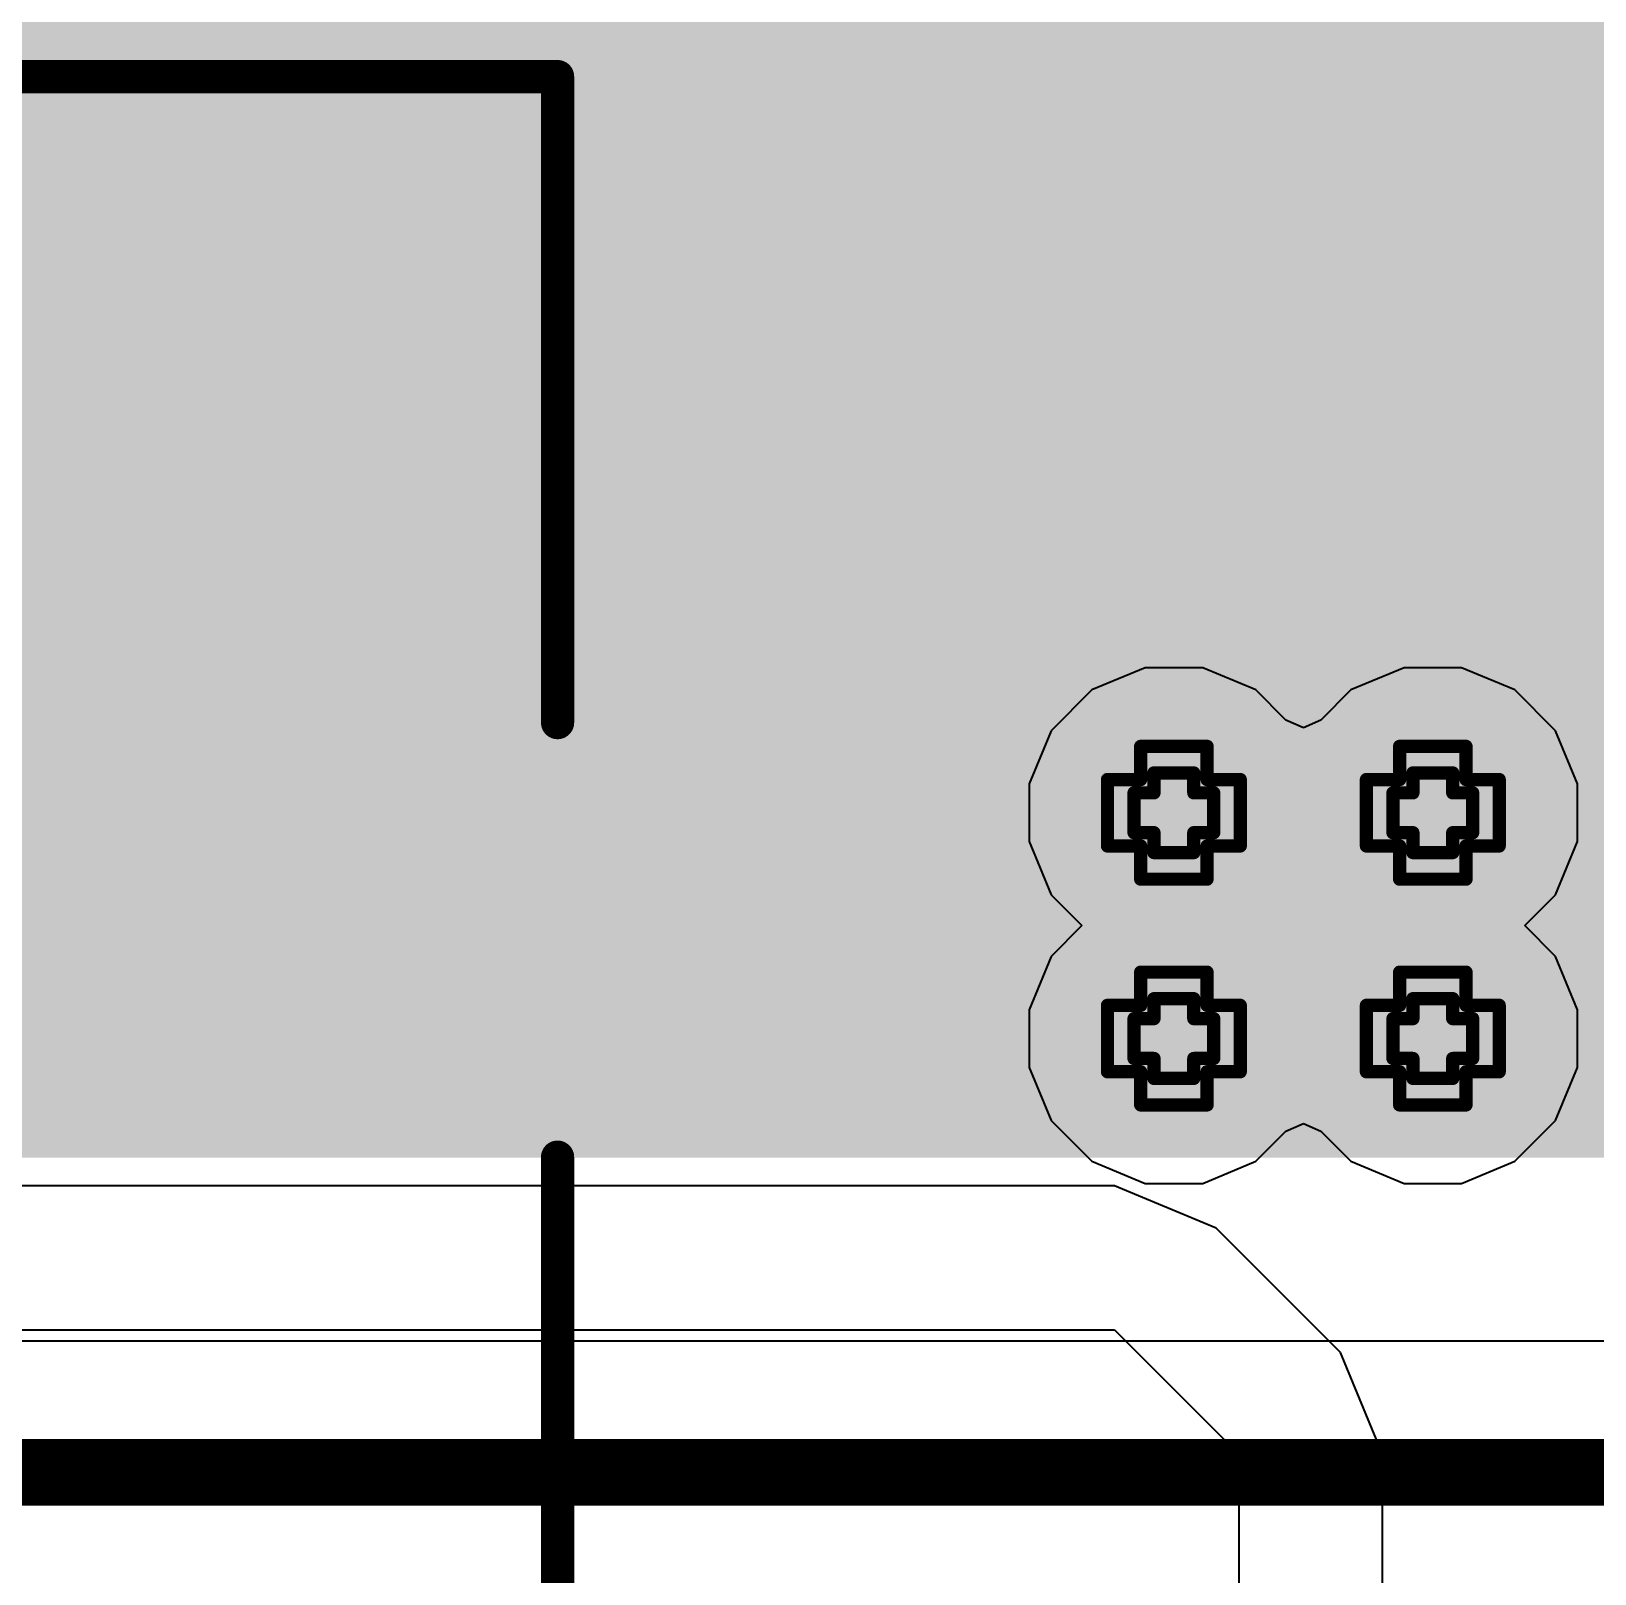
# Model space of a CAD drawing. Header units: inches. Extents: x -4 to 5258, y -4 to 5281.
# Drawn here: x 78.42 to 84.4, y 29.55 to 35.45 of the extents above; entities that cross this region are included whole.
import ezdxf

# ---------------------------------------------------------------- set-up
doc = ezdxf.new("R2010")
doc.units = ezdxf.units.IN
for name, color, linetype in [('Bottom Layer', 5, 'Continuous'), ('Bottom Solder', 6, 'Continuous'), ('Drill Drawing', 1, 'Continuous'), ('Layer 1', 16, 'Continuous'), ('Layer 2', 76, 'Continuous'), ('Top Layer', 1, 'Continuous'), ('Top Overlay', 2, 'Continuous'), ('Top Paste', 8, 'Continuous'), ('Top Solder', 216, 'Continuous'), ('Via Holes', 16, 'Continuous')]:
    doc.layers.add(name, color=color, linetype=linetype)
doc.styles.add('Arial', font='', dxfattribs={"height": 0.2})
doc.styles.get('Arial').set_extended_font_data('Arial')

# ---------------------------------------------------------------- blocks, each defined once
blk = doc.blocks.new('SVZ1VM101E09E00RAXXX_261')
at = {"layer": 'Top Layer'}
blk.add_hatch(color=1, dxfattribs=at).paths.add_polyline_path([(0.92, 0.6), (4.42, 0.6), (4.42, -0.6), (0.92, -0.6)])
at = {"layer": 'Top Paste'}
blk.add_hatch(color=8, dxfattribs=at).paths.add_polyline_path([(0.92, 0.6), (4.42, 0.6), (4.42, -0.6), (0.92, -0.6)])
at = {"layer": 'Top Solder'}
blk.add_hatch(color=216, dxfattribs=at).paths.add_polyline_path([(0.8692, 0.6508), (4.4708, 0.6508), (4.4708, -0.6508), (0.8692, -0.6508)])
at = {"layer": 'Top Overlay'}
for points in [[(-1.905, 3.302, 0.127, 0.127, 0), (3.302, 3.302, 0.127, 0.127, 0)], [(3.302, 0.8311, 0.127, 0.127, 0), (3.302, 3.302, 0.127, 0.127, 0)], [(3.302, -3.302, 0.127, 0.127, 0), (3.302, -0.8311, 0.127, 0.127, 0)]]:
    blk.add_lwpolyline(points, format="xyseb", dxfattribs=at)
for points in [[(3.2702, 3.302, 0.0635, 0.0635, 1), (3.3338, 3.302, 0.0635, 0.0635, 1)], [(3.2702, 3.302, 0.0635, 0.0635, 1), (3.3338, 3.302, 0.0635, 0.0635, 1)], [(3.2702, 0.8311, 0.0635, 0.0635, 1), (3.3338, 0.8311, 0.0635, 0.0635, 1)], [(3.2702, -0.8311, 0.0635, 0.0635, 1), (3.3338, -0.8311, 0.0635, 0.0635, 1)]]:
    blk.add_lwpolyline(points, format="xyseb", close=True, dxfattribs=at)

msp = doc.modelspace()

# ---------------------------------------------------------------- hatches: boundary and pattern name
at = {"layer": 'Bottom Layer'}
h = msp.add_hatch(color=5, dxfattribs=at)
edge = h.paths.add_edge_path()
edge.add_arc((82.7924, 32.4589), 0.3, 0, 360)
h = msp.add_hatch(color=5, dxfattribs=at)
edge = h.paths.add_edge_path()
edge.add_arc((83.783, 32.4589), 0.3, 0, 360)
h = msp.add_hatch(color=5, dxfattribs=at)
edge = h.paths.add_edge_path()
edge.add_arc((82.7924, 31.5953), 0.3, 0, 360)
h = msp.add_hatch(color=5, dxfattribs=at)
edge = h.paths.add_edge_path()
edge.add_arc((83.783, 31.5953), 0.3, 0, 360)
at = {"layer": 'Bottom Solder'}
h = msp.add_hatch(color=6, dxfattribs=at)
edge = h.paths.add_edge_path()
edge.add_arc((82.7924, 32.4589), 0.4016, 0, 360)
h = msp.add_hatch(color=6, dxfattribs=at)
edge = h.paths.add_edge_path()
edge.add_arc((83.783, 32.4589), 0.4016, 0, 360)
h = msp.add_hatch(color=6, dxfattribs=at)
edge = h.paths.add_edge_path()
edge.add_arc((82.7924, 31.5953), 0.4016, 0, 360)
h = msp.add_hatch(color=6, dxfattribs=at)
edge = h.paths.add_edge_path()
edge.add_arc((83.783, 31.5953), 0.4016, 0, 360)
at = {"layer": 'Layer 1'}
h = msp.add_hatch(color=16, dxfattribs=at)
edge = h.paths.add_edge_path()
edge.add_arc((82.7924, 32.4589), 0.3, 0, 360)
h = msp.add_hatch(color=16, dxfattribs=at)
edge = h.paths.add_edge_path()
edge.add_arc((83.783, 32.4589), 0.3, 0, 360)
h = msp.add_hatch(color=16, dxfattribs=at)
edge = h.paths.add_edge_path()
edge.add_arc((82.7924, 31.5953), 0.3, 0, 360)
h = msp.add_hatch(color=16, dxfattribs=at)
edge = h.paths.add_edge_path()
edge.add_arc((83.783, 31.5953), 0.3, 0, 360)
at = {"layer": 'Layer 2'}
h = msp.add_hatch(color=76, dxfattribs=at)
edge = h.paths.add_edge_path()
edge.add_arc((82.7924, 32.4589), 0.3, 0, 360)
h = msp.add_hatch(color=76, dxfattribs=at)
edge = h.paths.add_edge_path()
edge.add_arc((83.783, 32.4589), 0.3, 0, 360)
h = msp.add_hatch(color=76, dxfattribs=at)
edge = h.paths.add_edge_path()
edge.add_arc((82.7924, 31.5953), 0.3, 0, 360)
h = msp.add_hatch(color=76, dxfattribs=at)
edge = h.paths.add_edge_path()
edge.add_arc((83.783, 31.5953), 0.3, 0, 360)
at = {"layer": 'Top Layer'}
msp.add_hatch(color=1, dxfattribs=at).paths.add_polyline_path([(84.4678, 39.9132), (76.8809, 39.9132), (76.8809, 31.1401), (84.4678, 31.1401)])
h = msp.add_hatch(color=1, dxfattribs=at)
edge = h.paths.add_edge_path()
edge.add_arc((82.7924, 32.4589), 0.3, 0, 360)
h = msp.add_hatch(color=1, dxfattribs=at)
edge = h.paths.add_edge_path()
edge.add_arc((83.783, 32.4589), 0.3, 0, 360)
h = msp.add_hatch(color=1, dxfattribs=at)
edge = h.paths.add_edge_path()
edge.add_arc((82.7924, 31.5953), 0.3, 0, 360)
h = msp.add_hatch(color=1, dxfattribs=at)
edge = h.paths.add_edge_path()
edge.add_arc((83.783, 31.5953), 0.3, 0, 360)
at = {"layer": 'Top Solder'}
h = msp.add_hatch(color=216, dxfattribs=at)
edge = h.paths.add_edge_path()
edge.add_arc((82.7924, 32.4589), 0.4016, 0, 360)
h = msp.add_hatch(color=216, dxfattribs=at)
edge = h.paths.add_edge_path()
edge.add_arc((83.783, 32.4589), 0.4016, 0, 360)
h = msp.add_hatch(color=216, dxfattribs=at)
edge = h.paths.add_edge_path()
edge.add_arc((82.7924, 31.5953), 0.4016, 0, 360)
h = msp.add_hatch(color=216, dxfattribs=at)
edge = h.paths.add_edge_path()
edge.add_arc((83.783, 31.5953), 0.4016, 0, 360)
at = {"layer": 'Via Holes'}
h = msp.add_hatch(color=7, dxfattribs=at)
edge = h.paths.add_edge_path()
edge.add_arc((82.7924, 32.4589), 0.15, 0, 360)
h = msp.add_hatch(color=7, dxfattribs=at)
edge = h.paths.add_edge_path()
edge.add_arc((83.783, 32.4589), 0.15, 0, 360)
h = msp.add_hatch(color=7, dxfattribs=at)
edge = h.paths.add_edge_path()
edge.add_arc((82.7924, 31.5953), 0.15, 0, 360)
h = msp.add_hatch(color=7, dxfattribs=at)
edge = h.paths.add_edge_path()
edge.add_arc((83.783, 31.5953), 0.15, 0, 360)

# ---------------------------------------------------------------- linework, layer by layer
at = {"layer": 'Drill Drawing'}
for points in [[(82.6654, 32.5859, 0.0508, 0.0508, 0), (82.6654, 32.7129, 0.0508, 0.0508, 0)], [(82.6654, 32.7129, 0.0508, 0.0508, 0), (82.9194, 32.7129, 0.0508, 0.0508, 0)], [(82.9194, 32.5859, 0.0508, 0.0508, 0), (82.9194, 32.7129, 0.0508, 0.0508, 0)], [(83.656, 32.5859, 0.0508, 0.0508, 0), (83.656, 32.7129, 0.0508, 0.0508, 0)], [(83.656, 32.7129, 0.0508, 0.0508, 0), (83.91, 32.7129, 0.0508, 0.0508, 0)], [(83.91, 32.5859, 0.0508, 0.0508, 0), (83.91, 32.7129, 0.0508, 0.0508, 0)], [(82.5384, 32.3319, 0.0508, 0.0508, 0), (82.5384, 32.5859, 0.0508, 0.0508, 0)], [(82.5384, 32.5859, 0.0508, 0.0508, 0), (82.6654, 32.5859, 0.0508, 0.0508, 0)], [(82.7162, 32.5351, 0.0508, 0.0508, 0), (82.7162, 32.6113, 0.0508, 0.0508, 0)], [(82.7162, 32.6113, 0.0508, 0.0508, 0), (82.8686, 32.6113, 0.0508, 0.0508, 0)], [(82.8686, 32.5351, 0.0508, 0.0508, 0), (82.8686, 32.6113, 0.0508, 0.0508, 0)], [(82.9194, 32.5859, 0.0508, 0.0508, 0), (83.0464, 32.5859, 0.0508, 0.0508, 0)], [(83.0464, 32.3319, 0.0508, 0.0508, 0), (83.0464, 32.5859, 0.0508, 0.0508, 0)], [(83.529, 32.3319, 0.0508, 0.0508, 0), (83.529, 32.5859, 0.0508, 0.0508, 0)], [(83.529, 32.5859, 0.0508, 0.0508, 0), (83.656, 32.5859, 0.0508, 0.0508, 0)], [(83.7068, 32.5351, 0.0508, 0.0508, 0), (83.7068, 32.6113, 0.0508, 0.0508, 0)], [(83.7068, 32.6113, 0.0508, 0.0508, 0), (83.8592, 32.6113, 0.0508, 0.0508, 0)], [(83.8592, 32.5351, 0.0508, 0.0508, 0), (83.8592, 32.6113, 0.0508, 0.0508, 0)], [(83.91, 32.5859, 0.0508, 0.0508, 0), (84.037, 32.5859, 0.0508, 0.0508, 0)], [(84.037, 32.3319, 0.0508, 0.0508, 0), (84.037, 32.5859, 0.0508, 0.0508, 0)], [(82.64, 32.3827, 0.0508, 0.0508, 0), (82.64, 32.5351, 0.0508, 0.0508, 0)], [(82.64, 32.5351, 0.0508, 0.0508, 0), (82.7162, 32.5351, 0.0508, 0.0508, 0)], [(82.8686, 32.5351, 0.0508, 0.0508, 0), (82.9448, 32.5351, 0.0508, 0.0508, 0)], [(82.9448, 32.3827, 0.0508, 0.0508, 0), (82.9448, 32.5351, 0.0508, 0.0508, 0)], [(83.6306, 32.3827, 0.0508, 0.0508, 0), (83.6306, 32.5351, 0.0508, 0.0508, 0)], [(83.6306, 32.5351, 0.0508, 0.0508, 0), (83.7068, 32.5351, 0.0508, 0.0508, 0)], [(83.8592, 32.5351, 0.0508, 0.0508, 0), (83.9354, 32.5351, 0.0508, 0.0508, 0)], [(83.9354, 32.3827, 0.0508, 0.0508, 0), (83.9354, 32.5351, 0.0508, 0.0508, 0)], [(82.64, 32.3827, 0.0508, 0.0508, 0), (82.7162, 32.3827, 0.0508, 0.0508, 0)], [(82.7162, 32.3065, 0.0508, 0.0508, 0), (82.7162, 32.3827, 0.0508, 0.0508, 0)], [(82.8686, 32.3827, 0.0508, 0.0508, 0), (82.9448, 32.3827, 0.0508, 0.0508, 0)], [(82.8686, 32.3065, 0.0508, 0.0508, 0), (82.8686, 32.3827, 0.0508, 0.0508, 0)], [(83.6306, 32.3827, 0.0508, 0.0508, 0), (83.7068, 32.3827, 0.0508, 0.0508, 0)], [(83.7068, 32.3065, 0.0508, 0.0508, 0), (83.7068, 32.3827, 0.0508, 0.0508, 0)], [(83.8592, 32.3827, 0.0508, 0.0508, 0), (83.9354, 32.3827, 0.0508, 0.0508, 0)], [(83.8592, 32.3065, 0.0508, 0.0508, 0), (83.8592, 32.3827, 0.0508, 0.0508, 0)], [(82.5384, 32.3319, 0.0508, 0.0508, 0), (82.6654, 32.3319, 0.0508, 0.0508, 0)], [(82.6654, 32.2049, 0.0508, 0.0508, 0), (82.6654, 32.3319, 0.0508, 0.0508, 0)], [(82.7162, 32.3065, 0.0508, 0.0508, 0), (82.8686, 32.3065, 0.0508, 0.0508, 0)], [(82.9194, 32.3319, 0.0508, 0.0508, 0), (83.0464, 32.3319, 0.0508, 0.0508, 0)], [(82.9194, 32.2049, 0.0508, 0.0508, 0), (82.9194, 32.3319, 0.0508, 0.0508, 0)], [(83.529, 32.3319, 0.0508, 0.0508, 0), (83.656, 32.3319, 0.0508, 0.0508, 0)], [(83.656, 32.2049, 0.0508, 0.0508, 0), (83.656, 32.3319, 0.0508, 0.0508, 0)], [(83.7068, 32.3065, 0.0508, 0.0508, 0), (83.8592, 32.3065, 0.0508, 0.0508, 0)], [(83.91, 32.3319, 0.0508, 0.0508, 0), (84.037, 32.3319, 0.0508, 0.0508, 0)], [(83.91, 32.2049, 0.0508, 0.0508, 0), (83.91, 32.3319, 0.0508, 0.0508, 0)], [(82.6654, 32.2049, 0.0508, 0.0508, 0), (82.9194, 32.2049, 0.0508, 0.0508, 0)], [(83.656, 32.2049, 0.0508, 0.0508, 0), (83.91, 32.2049, 0.0508, 0.0508, 0)], [(82.6654, 31.7223, 0.0508, 0.0508, 0), (82.6654, 31.8493, 0.0508, 0.0508, 0)], [(82.6654, 31.8493, 0.0508, 0.0508, 0), (82.9194, 31.8493, 0.0508, 0.0508, 0)], [(82.9194, 31.7223, 0.0508, 0.0508, 0), (82.9194, 31.8493, 0.0508, 0.0508, 0)], [(83.656, 31.7223, 0.0508, 0.0508, 0), (83.656, 31.8493, 0.0508, 0.0508, 0)], [(83.656, 31.8493, 0.0508, 0.0508, 0), (83.91, 31.8493, 0.0508, 0.0508, 0)], [(83.91, 31.7223, 0.0508, 0.0508, 0), (83.91, 31.8493, 0.0508, 0.0508, 0)], [(82.7162, 31.6715, 0.0508, 0.0508, 0), (82.7162, 31.7477, 0.0508, 0.0508, 0)], [(82.7162, 31.7477, 0.0508, 0.0508, 0), (82.8686, 31.7477, 0.0508, 0.0508, 0)], [(82.8686, 31.6715, 0.0508, 0.0508, 0), (82.8686, 31.7477, 0.0508, 0.0508, 0)], [(83.7068, 31.6715, 0.0508, 0.0508, 0), (83.7068, 31.7477, 0.0508, 0.0508, 0)], [(83.7068, 31.7477, 0.0508, 0.0508, 0), (83.8592, 31.7477, 0.0508, 0.0508, 0)], [(83.8592, 31.6715, 0.0508, 0.0508, 0), (83.8592, 31.7477, 0.0508, 0.0508, 0)], [(82.5384, 31.4683, 0.0508, 0.0508, 0), (82.5384, 31.7223, 0.0508, 0.0508, 0)], [(82.5384, 31.7223, 0.0508, 0.0508, 0), (82.6654, 31.7223, 0.0508, 0.0508, 0)], [(82.9194, 31.7223, 0.0508, 0.0508, 0), (83.0464, 31.7223, 0.0508, 0.0508, 0)], [(83.0464, 31.4683, 0.0508, 0.0508, 0), (83.0464, 31.7223, 0.0508, 0.0508, 0)], [(83.529, 31.4683, 0.0508, 0.0508, 0), (83.529, 31.7223, 0.0508, 0.0508, 0)], [(83.529, 31.7223, 0.0508, 0.0508, 0), (83.656, 31.7223, 0.0508, 0.0508, 0)], [(83.91, 31.7223, 0.0508, 0.0508, 0), (84.037, 31.7223, 0.0508, 0.0508, 0)], [(84.037, 31.4683, 0.0508, 0.0508, 0), (84.037, 31.7223, 0.0508, 0.0508, 0)], [(82.64, 31.5191, 0.0508, 0.0508, 0), (82.64, 31.6715, 0.0508, 0.0508, 0)], [(82.64, 31.6715, 0.0508, 0.0508, 0), (82.7162, 31.6715, 0.0508, 0.0508, 0)], [(82.8686, 31.6715, 0.0508, 0.0508, 0), (82.9448, 31.6715, 0.0508, 0.0508, 0)], [(82.9448, 31.5191, 0.0508, 0.0508, 0), (82.9448, 31.6715, 0.0508, 0.0508, 0)], [(83.6306, 31.5191, 0.0508, 0.0508, 0), (83.6306, 31.6715, 0.0508, 0.0508, 0)], [(83.6306, 31.6715, 0.0508, 0.0508, 0), (83.7068, 31.6715, 0.0508, 0.0508, 0)], [(83.8592, 31.6715, 0.0508, 0.0508, 0), (83.9354, 31.6715, 0.0508, 0.0508, 0)], [(83.9354, 31.5191, 0.0508, 0.0508, 0), (83.9354, 31.6715, 0.0508, 0.0508, 0)], [(82.64, 31.5191, 0.0508, 0.0508, 0), (82.7162, 31.5191, 0.0508, 0.0508, 0)], [(82.7162, 31.4429, 0.0508, 0.0508, 0), (82.7162, 31.5191, 0.0508, 0.0508, 0)], [(82.8686, 31.5191, 0.0508, 0.0508, 0), (82.9448, 31.5191, 0.0508, 0.0508, 0)], [(82.8686, 31.4429, 0.0508, 0.0508, 0), (82.8686, 31.5191, 0.0508, 0.0508, 0)], [(83.6306, 31.5191, 0.0508, 0.0508, 0), (83.7068, 31.5191, 0.0508, 0.0508, 0)], [(83.7068, 31.4429, 0.0508, 0.0508, 0), (83.7068, 31.5191, 0.0508, 0.0508, 0)], [(83.8592, 31.5191, 0.0508, 0.0508, 0), (83.9354, 31.5191, 0.0508, 0.0508, 0)], [(83.8592, 31.4429, 0.0508, 0.0508, 0), (83.8592, 31.5191, 0.0508, 0.0508, 0)], [(82.5384, 31.4683, 0.0508, 0.0508, 0), (82.6654, 31.4683, 0.0508, 0.0508, 0)], [(82.6654, 31.3413, 0.0508, 0.0508, 0), (82.6654, 31.4683, 0.0508, 0.0508, 0)], [(82.7162, 31.4429, 0.0508, 0.0508, 0), (82.8686, 31.4429, 0.0508, 0.0508, 0)], [(82.9194, 31.4683, 0.0508, 0.0508, 0), (83.0464, 31.4683, 0.0508, 0.0508, 0)], [(82.9194, 31.3413, 0.0508, 0.0508, 0), (82.9194, 31.4683, 0.0508, 0.0508, 0)], [(83.529, 31.4683, 0.0508, 0.0508, 0), (83.656, 31.4683, 0.0508, 0.0508, 0)], [(83.656, 31.3413, 0.0508, 0.0508, 0), (83.656, 31.4683, 0.0508, 0.0508, 0)], [(83.7068, 31.4429, 0.0508, 0.0508, 0), (83.8592, 31.4429, 0.0508, 0.0508, 0)], [(83.91, 31.4683, 0.0508, 0.0508, 0), (84.037, 31.4683, 0.0508, 0.0508, 0)], [(83.91, 31.3413, 0.0508, 0.0508, 0), (83.91, 31.4683, 0.0508, 0.0508, 0)], [(82.6654, 31.3413, 0.0508, 0.0508, 0), (82.9194, 31.3413, 0.0508, 0.0508, 0)], [(83.656, 31.3413, 0.0508, 0.0508, 0), (83.91, 31.3413, 0.0508, 0.0508, 0)]]:
    msp.add_lwpolyline(points, format="xyseb", dxfattribs=at)
for points in [[(82.6527, 32.7129, 0.0254, 0.0254, 1), (82.6781, 32.7129, 0.0254, 0.0254, 1)], [(82.6527, 32.7129, 0.0254, 0.0254, 1), (82.6781, 32.7129, 0.0254, 0.0254, 1)], [(82.9067, 32.7129, 0.0254, 0.0254, 1), (82.9321, 32.7129, 0.0254, 0.0254, 1)], [(82.9067, 32.7129, 0.0254, 0.0254, 1), (82.9321, 32.7129, 0.0254, 0.0254, 1)], [(83.6433, 32.7129, 0.0254, 0.0254, 1), (83.6687, 32.7129, 0.0254, 0.0254, 1)], [(83.6433, 32.7129, 0.0254, 0.0254, 1), (83.6687, 32.7129, 0.0254, 0.0254, 1)], [(83.8973, 32.7129, 0.0254, 0.0254, 1), (83.9227, 32.7129, 0.0254, 0.0254, 1)], [(83.8973, 32.7129, 0.0254, 0.0254, 1), (83.9227, 32.7129, 0.0254, 0.0254, 1)], [(82.5257, 32.5859, 0.0254, 0.0254, 1), (82.5511, 32.5859, 0.0254, 0.0254, 1)], [(82.5257, 32.5859, 0.0254, 0.0254, 1), (82.5511, 32.5859, 0.0254, 0.0254, 1)], [(82.6527, 32.5859, 0.0254, 0.0254, 1), (82.6781, 32.5859, 0.0254, 0.0254, 1)], [(82.6527, 32.5859, 0.0254, 0.0254, 1), (82.6781, 32.5859, 0.0254, 0.0254, 1)], [(82.7035, 32.6113, 0.0254, 0.0254, 1), (82.7289, 32.6113, 0.0254, 0.0254, 1)], [(82.7035, 32.6113, 0.0254, 0.0254, 1), (82.7289, 32.6113, 0.0254, 0.0254, 1)], [(82.8559, 32.6113, 0.0254, 0.0254, 1), (82.8813, 32.6113, 0.0254, 0.0254, 1)], [(82.8559, 32.6113, 0.0254, 0.0254, 1), (82.8813, 32.6113, 0.0254, 0.0254, 1)], [(82.9067, 32.5859, 0.0254, 0.0254, 1), (82.9321, 32.5859, 0.0254, 0.0254, 1)], [(82.9067, 32.5859, 0.0254, 0.0254, 1), (82.9321, 32.5859, 0.0254, 0.0254, 1)], [(83.0337, 32.5859, 0.0254, 0.0254, 1), (83.0591, 32.5859, 0.0254, 0.0254, 1)], [(83.0337, 32.5859, 0.0254, 0.0254, 1), (83.0591, 32.5859, 0.0254, 0.0254, 1)], [(83.5163, 32.5859, 0.0254, 0.0254, 1), (83.5417, 32.5859, 0.0254, 0.0254, 1)], [(83.5163, 32.5859, 0.0254, 0.0254, 1), (83.5417, 32.5859, 0.0254, 0.0254, 1)], [(83.6433, 32.5859, 0.0254, 0.0254, 1), (83.6687, 32.5859, 0.0254, 0.0254, 1)], [(83.6433, 32.5859, 0.0254, 0.0254, 1), (83.6687, 32.5859, 0.0254, 0.0254, 1)], [(83.6941, 32.6113, 0.0254, 0.0254, 1), (83.7195, 32.6113, 0.0254, 0.0254, 1)], [(83.6941, 32.6113, 0.0254, 0.0254, 1), (83.7195, 32.6113, 0.0254, 0.0254, 1)], [(83.8465, 32.6113, 0.0254, 0.0254, 1), (83.8719, 32.6113, 0.0254, 0.0254, 1)], [(83.8465, 32.6113, 0.0254, 0.0254, 1), (83.8719, 32.6113, 0.0254, 0.0254, 1)], [(83.8973, 32.5859, 0.0254, 0.0254, 1), (83.9227, 32.5859, 0.0254, 0.0254, 1)], [(83.8973, 32.5859, 0.0254, 0.0254, 1), (83.9227, 32.5859, 0.0254, 0.0254, 1)], [(84.0243, 32.5859, 0.0254, 0.0254, 1), (84.0497, 32.5859, 0.0254, 0.0254, 1)], [(84.0243, 32.5859, 0.0254, 0.0254, 1), (84.0497, 32.5859, 0.0254, 0.0254, 1)], [(82.6273, 32.5351, 0.0254, 0.0254, 1), (82.6527, 32.5351, 0.0254, 0.0254, 1)], [(82.6273, 32.5351, 0.0254, 0.0254, 1), (82.6527, 32.5351, 0.0254, 0.0254, 1)], [(82.7035, 32.5351, 0.0254, 0.0254, 1), (82.7289, 32.5351, 0.0254, 0.0254, 1)], [(82.7035, 32.5351, 0.0254, 0.0254, 1), (82.7289, 32.5351, 0.0254, 0.0254, 1)], [(82.8559, 32.5351, 0.0254, 0.0254, 1), (82.8813, 32.5351, 0.0254, 0.0254, 1)], [(82.8559, 32.5351, 0.0254, 0.0254, 1), (82.8813, 32.5351, 0.0254, 0.0254, 1)], [(82.9321, 32.5351, 0.0254, 0.0254, 1), (82.9575, 32.5351, 0.0254, 0.0254, 1)], [(82.9321, 32.5351, 0.0254, 0.0254, 1), (82.9575, 32.5351, 0.0254, 0.0254, 1)], [(83.6179, 32.5351, 0.0254, 0.0254, 1), (83.6433, 32.5351, 0.0254, 0.0254, 1)], [(83.6179, 32.5351, 0.0254, 0.0254, 1), (83.6433, 32.5351, 0.0254, 0.0254, 1)], [(83.6941, 32.5351, 0.0254, 0.0254, 1), (83.7195, 32.5351, 0.0254, 0.0254, 1)], [(83.6941, 32.5351, 0.0254, 0.0254, 1), (83.7195, 32.5351, 0.0254, 0.0254, 1)], [(83.8465, 32.5351, 0.0254, 0.0254, 1), (83.8719, 32.5351, 0.0254, 0.0254, 1)], [(83.8465, 32.5351, 0.0254, 0.0254, 1), (83.8719, 32.5351, 0.0254, 0.0254, 1)], [(83.9227, 32.5351, 0.0254, 0.0254, 1), (83.9481, 32.5351, 0.0254, 0.0254, 1)], [(83.9227, 32.5351, 0.0254, 0.0254, 1), (83.9481, 32.5351, 0.0254, 0.0254, 1)], [(82.6273, 32.3827, 0.0254, 0.0254, 1), (82.6527, 32.3827, 0.0254, 0.0254, 1)], [(82.6273, 32.3827, 0.0254, 0.0254, 1), (82.6527, 32.3827, 0.0254, 0.0254, 1)], [(82.7035, 32.3827, 0.0254, 0.0254, 1), (82.7289, 32.3827, 0.0254, 0.0254, 1)], [(82.7035, 32.3827, 0.0254, 0.0254, 1), (82.7289, 32.3827, 0.0254, 0.0254, 1)], [(82.8559, 32.3827, 0.0254, 0.0254, 1), (82.8813, 32.3827, 0.0254, 0.0254, 1)], [(82.8559, 32.3827, 0.0254, 0.0254, 1), (82.8813, 32.3827, 0.0254, 0.0254, 1)], [(82.9321, 32.3827, 0.0254, 0.0254, 1), (82.9575, 32.3827, 0.0254, 0.0254, 1)], [(82.9321, 32.3827, 0.0254, 0.0254, 1), (82.9575, 32.3827, 0.0254, 0.0254, 1)], [(83.6179, 32.3827, 0.0254, 0.0254, 1), (83.6433, 32.3827, 0.0254, 0.0254, 1)], [(83.6179, 32.3827, 0.0254, 0.0254, 1), (83.6433, 32.3827, 0.0254, 0.0254, 1)], [(83.6941, 32.3827, 0.0254, 0.0254, 1), (83.7195, 32.3827, 0.0254, 0.0254, 1)], [(83.6941, 32.3827, 0.0254, 0.0254, 1), (83.7195, 32.3827, 0.0254, 0.0254, 1)], [(83.8465, 32.3827, 0.0254, 0.0254, 1), (83.8719, 32.3827, 0.0254, 0.0254, 1)], [(83.8465, 32.3827, 0.0254, 0.0254, 1), (83.8719, 32.3827, 0.0254, 0.0254, 1)], [(83.9227, 32.3827, 0.0254, 0.0254, 1), (83.9481, 32.3827, 0.0254, 0.0254, 1)], [(83.9227, 32.3827, 0.0254, 0.0254, 1), (83.9481, 32.3827, 0.0254, 0.0254, 1)], [(82.5257, 32.3319, 0.0254, 0.0254, 1), (82.5511, 32.3319, 0.0254, 0.0254, 1)], [(82.5257, 32.3319, 0.0254, 0.0254, 1), (82.5511, 32.3319, 0.0254, 0.0254, 1)], [(82.6527, 32.3319, 0.0254, 0.0254, 1), (82.6781, 32.3319, 0.0254, 0.0254, 1)], [(82.6527, 32.3319, 0.0254, 0.0254, 1), (82.6781, 32.3319, 0.0254, 0.0254, 1)], [(82.7035, 32.3065, 0.0254, 0.0254, 1), (82.7289, 32.3065, 0.0254, 0.0254, 1)], [(82.7035, 32.3065, 0.0254, 0.0254, 1), (82.7289, 32.3065, 0.0254, 0.0254, 1)], [(82.8559, 32.3065, 0.0254, 0.0254, 1), (82.8813, 32.3065, 0.0254, 0.0254, 1)], [(82.8559, 32.3065, 0.0254, 0.0254, 1), (82.8813, 32.3065, 0.0254, 0.0254, 1)], [(82.9067, 32.3319, 0.0254, 0.0254, 1), (82.9321, 32.3319, 0.0254, 0.0254, 1)], [(82.9067, 32.3319, 0.0254, 0.0254, 1), (82.9321, 32.3319, 0.0254, 0.0254, 1)], [(83.0337, 32.3319, 0.0254, 0.0254, 1), (83.0591, 32.3319, 0.0254, 0.0254, 1)], [(83.0337, 32.3319, 0.0254, 0.0254, 1), (83.0591, 32.3319, 0.0254, 0.0254, 1)], [(83.5163, 32.3319, 0.0254, 0.0254, 1), (83.5417, 32.3319, 0.0254, 0.0254, 1)], [(83.5163, 32.3319, 0.0254, 0.0254, 1), (83.5417, 32.3319, 0.0254, 0.0254, 1)], [(83.6433, 32.3319, 0.0254, 0.0254, 1), (83.6687, 32.3319, 0.0254, 0.0254, 1)], [(83.6433, 32.3319, 0.0254, 0.0254, 1), (83.6687, 32.3319, 0.0254, 0.0254, 1)], [(83.6941, 32.3065, 0.0254, 0.0254, 1), (83.7195, 32.3065, 0.0254, 0.0254, 1)], [(83.6941, 32.3065, 0.0254, 0.0254, 1), (83.7195, 32.3065, 0.0254, 0.0254, 1)], [(83.8465, 32.3065, 0.0254, 0.0254, 1), (83.8719, 32.3065, 0.0254, 0.0254, 1)], [(83.8465, 32.3065, 0.0254, 0.0254, 1), (83.8719, 32.3065, 0.0254, 0.0254, 1)], [(83.8973, 32.3319, 0.0254, 0.0254, 1), (83.9227, 32.3319, 0.0254, 0.0254, 1)], [(83.8973, 32.3319, 0.0254, 0.0254, 1), (83.9227, 32.3319, 0.0254, 0.0254, 1)], [(84.0243, 32.3319, 0.0254, 0.0254, 1), (84.0497, 32.3319, 0.0254, 0.0254, 1)], [(84.0243, 32.3319, 0.0254, 0.0254, 1), (84.0497, 32.3319, 0.0254, 0.0254, 1)], [(82.6527, 32.2049, 0.0254, 0.0254, 1), (82.6781, 32.2049, 0.0254, 0.0254, 1)], [(82.6527, 32.2049, 0.0254, 0.0254, 1), (82.6781, 32.2049, 0.0254, 0.0254, 1)], [(82.9067, 32.2049, 0.0254, 0.0254, 1), (82.9321, 32.2049, 0.0254, 0.0254, 1)], [(82.9067, 32.2049, 0.0254, 0.0254, 1), (82.9321, 32.2049, 0.0254, 0.0254, 1)], [(83.6433, 32.2049, 0.0254, 0.0254, 1), (83.6687, 32.2049, 0.0254, 0.0254, 1)], [(83.6433, 32.2049, 0.0254, 0.0254, 1), (83.6687, 32.2049, 0.0254, 0.0254, 1)], [(83.8973, 32.2049, 0.0254, 0.0254, 1), (83.9227, 32.2049, 0.0254, 0.0254, 1)], [(83.8973, 32.2049, 0.0254, 0.0254, 1), (83.9227, 32.2049, 0.0254, 0.0254, 1)], [(82.6527, 31.8493, 0.0254, 0.0254, 1), (82.6781, 31.8493, 0.0254, 0.0254, 1)], [(82.6527, 31.8493, 0.0254, 0.0254, 1), (82.6781, 31.8493, 0.0254, 0.0254, 1)], [(82.9067, 31.8493, 0.0254, 0.0254, 1), (82.9321, 31.8493, 0.0254, 0.0254, 1)], [(82.9067, 31.8493, 0.0254, 0.0254, 1), (82.9321, 31.8493, 0.0254, 0.0254, 1)], [(83.6433, 31.8493, 0.0254, 0.0254, 1), (83.6687, 31.8493, 0.0254, 0.0254, 1)], [(83.6433, 31.8493, 0.0254, 0.0254, 1), (83.6687, 31.8493, 0.0254, 0.0254, 1)], [(83.8973, 31.8493, 0.0254, 0.0254, 1), (83.9227, 31.8493, 0.0254, 0.0254, 1)], [(83.8973, 31.8493, 0.0254, 0.0254, 1), (83.9227, 31.8493, 0.0254, 0.0254, 1)], [(82.7035, 31.7477, 0.0254, 0.0254, 1), (82.7289, 31.7477, 0.0254, 0.0254, 1)], [(82.7035, 31.7477, 0.0254, 0.0254, 1), (82.7289, 31.7477, 0.0254, 0.0254, 1)], [(82.8559, 31.7477, 0.0254, 0.0254, 1), (82.8813, 31.7477, 0.0254, 0.0254, 1)], [(82.8559, 31.7477, 0.0254, 0.0254, 1), (82.8813, 31.7477, 0.0254, 0.0254, 1)], [(83.6941, 31.7477, 0.0254, 0.0254, 1), (83.7195, 31.7477, 0.0254, 0.0254, 1)], [(83.6941, 31.7477, 0.0254, 0.0254, 1), (83.7195, 31.7477, 0.0254, 0.0254, 1)], [(83.8465, 31.7477, 0.0254, 0.0254, 1), (83.8719, 31.7477, 0.0254, 0.0254, 1)], [(83.8465, 31.7477, 0.0254, 0.0254, 1), (83.8719, 31.7477, 0.0254, 0.0254, 1)], [(82.5257, 31.7223, 0.0254, 0.0254, 1), (82.5511, 31.7223, 0.0254, 0.0254, 1)], [(82.5257, 31.7223, 0.0254, 0.0254, 1), (82.5511, 31.7223, 0.0254, 0.0254, 1)], [(82.6527, 31.7223, 0.0254, 0.0254, 1), (82.6781, 31.7223, 0.0254, 0.0254, 1)], [(82.6527, 31.7223, 0.0254, 0.0254, 1), (82.6781, 31.7223, 0.0254, 0.0254, 1)], [(82.9067, 31.7223, 0.0254, 0.0254, 1), (82.9321, 31.7223, 0.0254, 0.0254, 1)], [(82.9067, 31.7223, 0.0254, 0.0254, 1), (82.9321, 31.7223, 0.0254, 0.0254, 1)], [(83.0337, 31.7223, 0.0254, 0.0254, 1), (83.0591, 31.7223, 0.0254, 0.0254, 1)], [(83.0337, 31.7223, 0.0254, 0.0254, 1), (83.0591, 31.7223, 0.0254, 0.0254, 1)], [(83.5163, 31.7223, 0.0254, 0.0254, 1), (83.5417, 31.7223, 0.0254, 0.0254, 1)], [(83.5163, 31.7223, 0.0254, 0.0254, 1), (83.5417, 31.7223, 0.0254, 0.0254, 1)], [(83.6433, 31.7223, 0.0254, 0.0254, 1), (83.6687, 31.7223, 0.0254, 0.0254, 1)], [(83.6433, 31.7223, 0.0254, 0.0254, 1), (83.6687, 31.7223, 0.0254, 0.0254, 1)], [(83.8973, 31.7223, 0.0254, 0.0254, 1), (83.9227, 31.7223, 0.0254, 0.0254, 1)], [(83.8973, 31.7223, 0.0254, 0.0254, 1), (83.9227, 31.7223, 0.0254, 0.0254, 1)], [(84.0243, 31.7223, 0.0254, 0.0254, 1), (84.0497, 31.7223, 0.0254, 0.0254, 1)], [(84.0243, 31.7223, 0.0254, 0.0254, 1), (84.0497, 31.7223, 0.0254, 0.0254, 1)], [(82.6273, 31.6715, 0.0254, 0.0254, 1), (82.6527, 31.6715, 0.0254, 0.0254, 1)], [(82.6273, 31.6715, 0.0254, 0.0254, 1), (82.6527, 31.6715, 0.0254, 0.0254, 1)], [(82.7035, 31.6715, 0.0254, 0.0254, 1), (82.7289, 31.6715, 0.0254, 0.0254, 1)], [(82.7035, 31.6715, 0.0254, 0.0254, 1), (82.7289, 31.6715, 0.0254, 0.0254, 1)], [(82.8559, 31.6715, 0.0254, 0.0254, 1), (82.8813, 31.6715, 0.0254, 0.0254, 1)], [(82.8559, 31.6715, 0.0254, 0.0254, 1), (82.8813, 31.6715, 0.0254, 0.0254, 1)], [(82.9321, 31.6715, 0.0254, 0.0254, 1), (82.9575, 31.6715, 0.0254, 0.0254, 1)], [(82.9321, 31.6715, 0.0254, 0.0254, 1), (82.9575, 31.6715, 0.0254, 0.0254, 1)], [(83.6179, 31.6715, 0.0254, 0.0254, 1), (83.6433, 31.6715, 0.0254, 0.0254, 1)], [(83.6179, 31.6715, 0.0254, 0.0254, 1), (83.6433, 31.6715, 0.0254, 0.0254, 1)], [(83.6941, 31.6715, 0.0254, 0.0254, 1), (83.7195, 31.6715, 0.0254, 0.0254, 1)], [(83.6941, 31.6715, 0.0254, 0.0254, 1), (83.7195, 31.6715, 0.0254, 0.0254, 1)], [(83.8465, 31.6715, 0.0254, 0.0254, 1), (83.8719, 31.6715, 0.0254, 0.0254, 1)], [(83.8465, 31.6715, 0.0254, 0.0254, 1), (83.8719, 31.6715, 0.0254, 0.0254, 1)], [(83.9227, 31.6715, 0.0254, 0.0254, 1), (83.9481, 31.6715, 0.0254, 0.0254, 1)], [(83.9227, 31.6715, 0.0254, 0.0254, 1), (83.9481, 31.6715, 0.0254, 0.0254, 1)], [(82.6273, 31.5191, 0.0254, 0.0254, 1), (82.6527, 31.5191, 0.0254, 0.0254, 1)], [(82.6273, 31.5191, 0.0254, 0.0254, 1), (82.6527, 31.5191, 0.0254, 0.0254, 1)], [(82.7035, 31.5191, 0.0254, 0.0254, 1), (82.7289, 31.5191, 0.0254, 0.0254, 1)], [(82.7035, 31.5191, 0.0254, 0.0254, 1), (82.7289, 31.5191, 0.0254, 0.0254, 1)], [(82.8559, 31.5191, 0.0254, 0.0254, 1), (82.8813, 31.5191, 0.0254, 0.0254, 1)], [(82.8559, 31.5191, 0.0254, 0.0254, 1), (82.8813, 31.5191, 0.0254, 0.0254, 1)], [(82.9321, 31.5191, 0.0254, 0.0254, 1), (82.9575, 31.5191, 0.0254, 0.0254, 1)], [(82.9321, 31.5191, 0.0254, 0.0254, 1), (82.9575, 31.5191, 0.0254, 0.0254, 1)], [(83.6179, 31.5191, 0.0254, 0.0254, 1), (83.6433, 31.5191, 0.0254, 0.0254, 1)], [(83.6179, 31.5191, 0.0254, 0.0254, 1), (83.6433, 31.5191, 0.0254, 0.0254, 1)], [(83.6941, 31.5191, 0.0254, 0.0254, 1), (83.7195, 31.5191, 0.0254, 0.0254, 1)], [(83.6941, 31.5191, 0.0254, 0.0254, 1), (83.7195, 31.5191, 0.0254, 0.0254, 1)], [(83.8465, 31.5191, 0.0254, 0.0254, 1), (83.8719, 31.5191, 0.0254, 0.0254, 1)], [(83.8465, 31.5191, 0.0254, 0.0254, 1), (83.8719, 31.5191, 0.0254, 0.0254, 1)], [(83.9227, 31.5191, 0.0254, 0.0254, 1), (83.9481, 31.5191, 0.0254, 0.0254, 1)], [(83.9227, 31.5191, 0.0254, 0.0254, 1), (83.9481, 31.5191, 0.0254, 0.0254, 1)], [(82.5257, 31.4683, 0.0254, 0.0254, 1), (82.5511, 31.4683, 0.0254, 0.0254, 1)], [(82.5257, 31.4683, 0.0254, 0.0254, 1), (82.5511, 31.4683, 0.0254, 0.0254, 1)], [(82.6527, 31.4683, 0.0254, 0.0254, 1), (82.6781, 31.4683, 0.0254, 0.0254, 1)], [(82.6527, 31.4683, 0.0254, 0.0254, 1), (82.6781, 31.4683, 0.0254, 0.0254, 1)], [(82.7035, 31.4429, 0.0254, 0.0254, 1), (82.7289, 31.4429, 0.0254, 0.0254, 1)], [(82.7035, 31.4429, 0.0254, 0.0254, 1), (82.7289, 31.4429, 0.0254, 0.0254, 1)], [(82.8559, 31.4429, 0.0254, 0.0254, 1), (82.8813, 31.4429, 0.0254, 0.0254, 1)], [(82.8559, 31.4429, 0.0254, 0.0254, 1), (82.8813, 31.4429, 0.0254, 0.0254, 1)], [(82.9067, 31.4683, 0.0254, 0.0254, 1), (82.9321, 31.4683, 0.0254, 0.0254, 1)], [(82.9067, 31.4683, 0.0254, 0.0254, 1), (82.9321, 31.4683, 0.0254, 0.0254, 1)], [(83.0337, 31.4683, 0.0254, 0.0254, 1), (83.0591, 31.4683, 0.0254, 0.0254, 1)], [(83.0337, 31.4683, 0.0254, 0.0254, 1), (83.0591, 31.4683, 0.0254, 0.0254, 1)], [(83.5163, 31.4683, 0.0254, 0.0254, 1), (83.5417, 31.4683, 0.0254, 0.0254, 1)], [(83.5163, 31.4683, 0.0254, 0.0254, 1), (83.5417, 31.4683, 0.0254, 0.0254, 1)], [(83.6433, 31.4683, 0.0254, 0.0254, 1), (83.6687, 31.4683, 0.0254, 0.0254, 1)], [(83.6433, 31.4683, 0.0254, 0.0254, 1), (83.6687, 31.4683, 0.0254, 0.0254, 1)], [(83.6941, 31.4429, 0.0254, 0.0254, 1), (83.7195, 31.4429, 0.0254, 0.0254, 1)], [(83.6941, 31.4429, 0.0254, 0.0254, 1), (83.7195, 31.4429, 0.0254, 0.0254, 1)], [(83.8465, 31.4429, 0.0254, 0.0254, 1), (83.8719, 31.4429, 0.0254, 0.0254, 1)], [(83.8465, 31.4429, 0.0254, 0.0254, 1), (83.8719, 31.4429, 0.0254, 0.0254, 1)], [(83.8973, 31.4683, 0.0254, 0.0254, 1), (83.9227, 31.4683, 0.0254, 0.0254, 1)], [(83.8973, 31.4683, 0.0254, 0.0254, 1), (83.9227, 31.4683, 0.0254, 0.0254, 1)], [(84.0243, 31.4683, 0.0254, 0.0254, 1), (84.0497, 31.4683, 0.0254, 0.0254, 1)], [(84.0243, 31.4683, 0.0254, 0.0254, 1), (84.0497, 31.4683, 0.0254, 0.0254, 1)], [(82.6527, 31.3413, 0.0254, 0.0254, 1), (82.6781, 31.3413, 0.0254, 0.0254, 1)], [(82.6527, 31.3413, 0.0254, 0.0254, 1), (82.6781, 31.3413, 0.0254, 0.0254, 1)], [(82.9067, 31.3413, 0.0254, 0.0254, 1), (82.9321, 31.3413, 0.0254, 0.0254, 1)], [(82.9067, 31.3413, 0.0254, 0.0254, 1), (82.9321, 31.3413, 0.0254, 0.0254, 1)], [(83.6433, 31.3413, 0.0254, 0.0254, 1), (83.6687, 31.3413, 0.0254, 0.0254, 1)], [(83.6433, 31.3413, 0.0254, 0.0254, 1), (83.6687, 31.3413, 0.0254, 0.0254, 1)], [(83.8973, 31.3413, 0.0254, 0.0254, 1), (83.9227, 31.3413, 0.0254, 0.0254, 1)], [(83.8973, 31.3413, 0.0254, 0.0254, 1), (83.9227, 31.3413, 0.0254, 0.0254, 1)]]:
    msp.add_lwpolyline(points, format="xyseb", close=True, dxfattribs=at)
at = {"layer": 'Layer 2'}
for p, q in [((82.6822, 33.0129), (82.4786, 32.9286)), ((82.9026, 33.0129), (82.6822, 33.0129)), ((83.1062, 32.9286), (82.9026, 33.0129)), ((83.6728, 33.0129), (83.4692, 32.9286)), ((83.8932, 33.0129), (83.6728, 33.0129)), ((84.0968, 32.9286), (83.8932, 33.0129)), ((82.4786, 32.9286), (82.3227, 32.7727)), ((83.2213, 32.8135), (83.1062, 32.9286)), ((83.4692, 32.9286), (83.3541, 32.8135)), ((84.2527, 32.7727), (84.0968, 32.9286)), ((83.2877, 32.7841), (83.2213, 32.8135)), ((83.3541, 32.8135), (83.2877, 32.7841)), ((82.3227, 32.7727), (82.2384, 32.5691)), ((84.337, 32.5691), (84.2527, 32.7727)), ((82.2384, 32.5691), (82.2384, 32.3487)), ((84.337, 32.3487), (84.337, 32.5691)), ((82.2384, 32.3487), (82.3227, 32.1451)), ((84.2527, 32.1451), (84.337, 32.3487)), ((82.3227, 32.1451), (82.4407, 32.0271)), ((84.1347, 32.0271), (84.2527, 32.1451)), ((82.4407, 32.0271), (82.3227, 31.9091)), ((84.2527, 31.9091), (84.1347, 32.0271)), ((82.3227, 31.9091), (82.2384, 31.7055)), ((84.337, 31.7055), (84.2527, 31.9091)), ((82.2384, 31.7055), (82.2384, 31.4851)), ((84.337, 31.4851), (84.337, 31.7055)), ((82.2384, 31.4851), (82.3227, 31.2815)), ((84.2527, 31.2815), (84.337, 31.4851)), ((82.3227, 31.2815), (82.4786, 31.1257)), ((84.0968, 31.1257), (84.2527, 31.2815)), ((83.1062, 31.1257), (83.2213, 31.2408)), ((83.2213, 31.2408), (83.2877, 31.2701)), ((83.2877, 31.2701), (83.3541, 31.2408)), ((83.3541, 31.2408), (83.4692, 31.1257)), ((82.4786, 31.1257), (82.6822, 31.0413)), ((82.9026, 31.0413), (83.1062, 31.1257)), ((83.4692, 31.1257), (83.6728, 31.0413)), ((83.8932, 31.0413), (84.0968, 31.1257)), ((82.6822, 31.0413), (82.9026, 31.0413)), ((83.6728, 31.0413), (83.8932, 31.0413)), ((89.6053, 30.4375), (67.7252, 30.4375))]:
    msp.add_line(p, q, dxfattribs=at)
msp.add_lwpolyline([(52.7677, 29.936, 0.254, 0.254, 0), (122.0837, 29.936, 0.254, 0.254, 0)], format="xyseb", dxfattribs=at)
at = {"layer": 'Top Layer'}
for p, q in [((82.565, 31.0315), (76.8652, 31.0315)), ((82.9538, 30.8705), (82.565, 31.0315)), ((83.4298, 30.3945), (82.9538, 30.8705)), ((76.3154, 30.4817), (82.565, 30.4817)), ((82.565, 30.4817), (83.041, 30.0057)), ((83.5908, 30.0057), (83.4298, 30.3945)), ((83.041, 30.0057), (83.041, 15.6499)), ((83.5908, 28.2007), (83.5908, 30.0057))]:
    msp.add_line(p, q, dxfattribs=at)

# ---------------------------------------------------------------- block references
msp.add_blockref('SVZ1VM101E09E00RAXXX_261', (77.1327, 31.9727))

# ---------------------------------------------------------------- texts
at = {"layer": 'Top Overlay', "style": 'Arial'}
msp.add_text('C50', height=1.016, dxfattribs=at).set_placement((81.0959, 34.1035))

doc.saveas('drawing.dxf')
